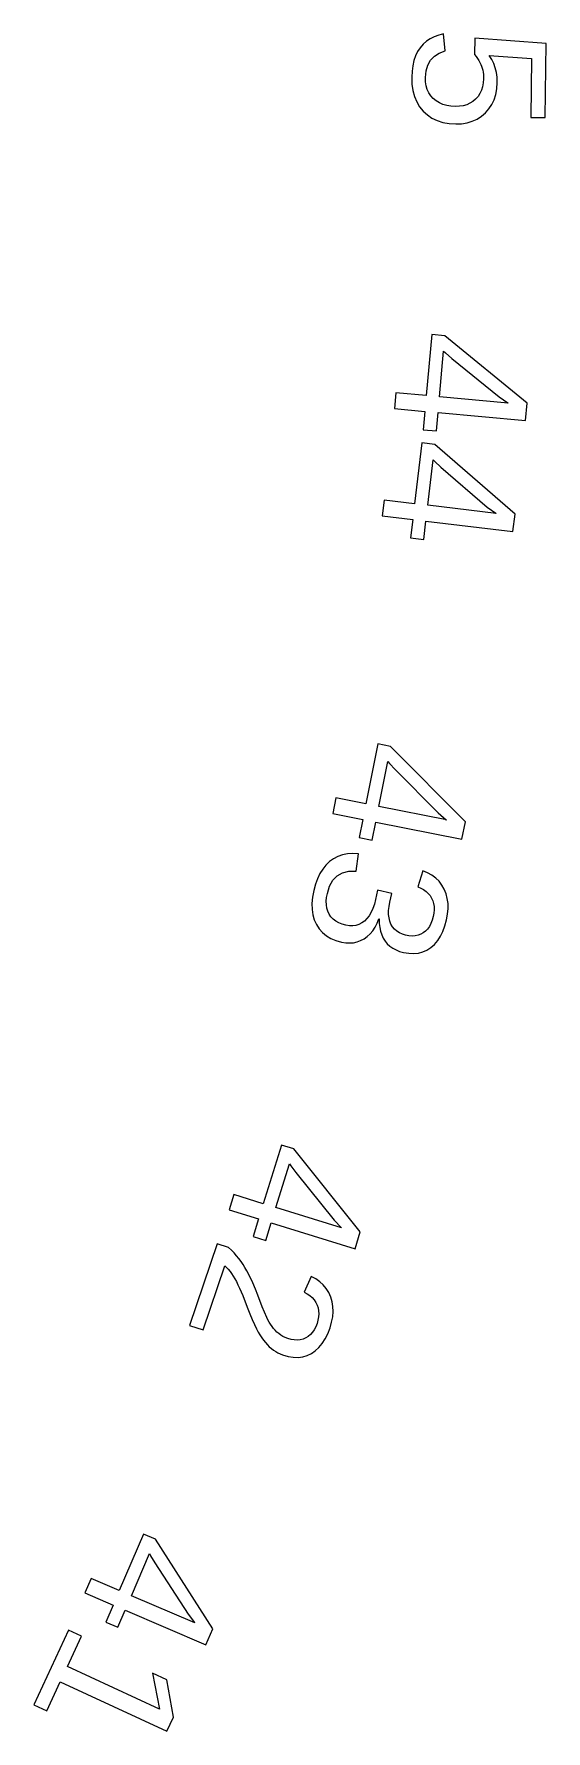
# Model space of a CAD drawing. Header units: metres. Extents: x -118 to 118, y -118 to 118.
# Drawn here: x 103.06 to 118, y -49.8 to -0.3 of the extents above; entities that cross this region are included whole.
import ezdxf

# ---------------------------------------------------------------- set-up
doc = ezdxf.new("R2010")
doc.units = ezdxf.units.M

msp = doc.modelspace()

# ---------------------------------------------------------------- linework, layer by layer
for p, q in [((114.617, -0.43572), (114.509, -0.50957)), ((114.737, -0.37535), (114.617, -0.43572)), ((114.868, -0.32849), (114.737, -0.37535)), ((115.01, -0.29512), (114.868, -0.32849)), ((115.06, -0.79085), (115.01, -0.29512)), ((115.919, -0.41865), (115.912, -0.89761)), ((118, -0.57439), (115.919, -0.41865)), ((114.194, -0.93658), (114.147, -1.07327)), ((114.254, -0.81142), (114.194, -0.93658)), ((114.328, -0.69774), (114.254, -0.81142)), ((114.413, -0.59691), (114.328, -0.69774)), ((114.509, -0.50957), (114.413, -0.59691)), ((114.631, -1.05795), (114.743, -0.94182)), ((114.743, -0.94182), (114.886, -0.85278)), ((114.886, -0.85278), (115.06, -0.79085)), ((115.912, -0.89761), (115.958, -0.95459)), ((115.958, -0.95459), (116, -1.01151)), ((116.415, -1.03581), (116.342, -0.92554)), ((116.342, -0.92554), (117.577, -1.0146)), ((117.97, -2.73415), (118, -0.57439)), ((114.091, -1.3812), (114.082, -1.55243)), ((114.112, -1.22148), (114.091, -1.3812)), ((114.147, -1.07327), (114.112, -1.22148)), ((114.482, -1.56895), (114.5, -1.37151)), ((114.5, -1.37151), (114.55, -1.20119)), ((114.55, -1.20119), (114.631, -1.05795)), ((116, -1.01151), (116.037, -1.06836)), ((116.037, -1.06836), (116.069, -1.12514)), ((116.069, -1.12514), (116.097, -1.18185)), ((116.097, -1.18185), (116.119, -1.23849)), ((116.119, -1.23849), (116.138, -1.29582)), ((116.138, -1.29582), (116.153, -1.35452)), ((116.153, -1.35452), (116.164, -1.41464)), ((116.164, -1.41464), (116.172, -1.47614)), ((116.172, -1.47614), (116.176, -1.53905)), ((116.475, -1.1544), (116.415, -1.03581)), ((116.52, -1.2813), (116.475, -1.1544)), ((116.553, -1.4165), (116.52, -1.2813)), ((116.571, -1.56003), (116.553, -1.4165)), ((117.577, -1.0146), (117.554, -2.72841)), ((114.082, -1.55243), (114.089, -1.75616)), ((114.089, -1.75616), (114.115, -1.94481)), ((114.115, -1.94481), (114.161, -2.1183)), ((114.486, -1.69398), (114.482, -1.56895)), ((114.505, -1.80983), (114.486, -1.69398)), ((114.536, -1.91646), (114.505, -1.80983)), ((114.581, -2.01389), (114.536, -1.91646)), ((116.117, -1.93976), (116.072, -2.03436)), ((116.149, -1.8364), (116.117, -1.93976)), ((116.169, -1.72426), (116.149, -1.8364)), ((116.177, -1.60332), (116.169, -1.72426)), ((116.176, -1.53905), (116.177, -1.60332)), ((116.534, -2.05873), (116.564, -1.89171)), ((116.564, -1.89171), (116.576, -1.71184)), ((116.576, -1.71184), (116.571, -1.56003)), ((114.161, -2.1183), (114.226, -2.27669)), ((114.226, -2.27669), (114.311, -2.41997)), ((114.311, -2.41997), (114.415, -2.54811)), ((114.639, -2.10211), (114.581, -2.01389)), ((114.71, -2.18114), (114.639, -2.10211)), ((114.793, -2.24951), (114.71, -2.18114)), ((114.887, -2.30582), (114.793, -2.24951)), ((114.99, -2.35001), (114.887, -2.30582)), ((115.103, -2.38214), (114.99, -2.35001)), ((115.227, -2.40218), (115.103, -2.38214)), ((115.36, -2.41013), (115.227, -2.40218)), ((115.477, -2.40561), (115.36, -2.41013)), ((115.586, -2.38869), (115.477, -2.40561)), ((115.687, -2.35939), (115.586, -2.38869)), ((115.781, -2.3177), (115.687, -2.35939)), ((115.867, -2.26364), (115.781, -2.3177)), ((115.946, -2.19719), (115.867, -2.26364)), ((116.015, -2.12016), (115.946, -2.19719)), ((116.072, -2.03436), (116.015, -2.12016)), ((116.335, -2.4826), (116.419, -2.35417)), ((116.419, -2.35417), (116.486, -2.21289)), ((116.486, -2.21289), (116.534, -2.05873)), ((114.415, -2.54811), (114.537, -2.65919)), ((114.537, -2.65919), (114.673, -2.75056)), ((114.673, -2.75056), (114.824, -2.82227)), ((114.824, -2.82227), (114.989, -2.87428)), ((114.989, -2.87428), (115.169, -2.9066)), ((115.169, -2.9066), (115.364, -2.91924)), ((115.364, -2.91924), (115.536, -2.91235)), ((115.536, -2.91235), (115.697, -2.88683)), ((115.697, -2.88683), (115.847, -2.84264)), ((115.847, -2.84264), (115.986, -2.77979)), ((115.986, -2.77979), (116.114, -2.69832)), ((116.114, -2.69832), (116.231, -2.59816)), ((116.231, -2.59816), (116.335, -2.4826)), ((117.554, -2.72841), (117.97, -2.73415)), ((114.67, -9.06441), (114.507, -10.844)), ((115.046, -9.09874), (114.67, -9.06441)), ((117.446, -11.0637), (115.046, -9.09874)), ((114.892, -10.879), (115.013, -9.54858)), ((115.013, -9.54858), (115.063, -9.59631)), ((115.063, -9.59631), (115.248, -9.75879)), ((115.248, -9.75879), (116.628, -10.8839)), ((113.617, -10.7628), (113.575, -11.2229)), ((114.507, -10.844), (113.617, -10.7628)), ((116.891, -11.0614), (114.892, -10.879)), ((116.628, -10.8839), (116.883, -11.0572)), ((113.575, -11.2229), (114.465, -11.3041)), ((114.465, -11.3041), (114.416, -11.8409)), ((114.801, -11.8759), (114.85, -11.3391)), ((114.85, -11.3391), (117.399, -11.5716)), ((116.883, -11.0572), (116.891, -11.0614)), ((117.399, -11.5716), (117.446, -11.0637)), ((114.416, -11.8409), (114.801, -11.8759)), ((114.376, -12.2239), (114.165, -13.9983)), ((114.751, -12.2686), (114.376, -12.2239)), ((117.096, -14.299), (114.751, -12.2686)), ((114.548, -14.0439), (114.706, -12.7173)), ((114.706, -12.7173), (114.755, -12.7664)), ((114.755, -12.7664), (114.935, -12.9339)), ((114.935, -12.9339), (116.283, -14.0967)), ((113.277, -13.8926), (113.222, -14.3514)), ((113.222, -14.3514), (114.11, -14.4571)), ((114.165, -13.9983), (113.277, -13.8926)), ((116.542, -14.2814), (114.548, -14.0439)), ((116.283, -14.0967), (116.534, -14.2769)), ((116.534, -14.2769), (116.542, -14.2814)), ((117.035, -14.8054), (117.096, -14.299)), ((114.11, -14.4571), (114.046, -14.9923)), ((114.43, -15.0379), (114.493, -14.5027)), ((114.493, -14.5027), (117.035, -14.8054)), ((114.046, -14.9923), (114.43, -15.0379)), ((113.094, -21.001), (112.747, -22.7539)), ((113.465, -21.0745), (113.094, -21.001)), ((115.646, -23.2795), (113.465, -21.0745)), ((113.125, -22.8289), (113.385, -21.5184)), ((113.385, -21.5184), (113.43, -21.5711)), ((113.43, -21.5711), (113.597, -21.752)), ((113.597, -21.752), (114.851, -23.0153)), ((111.87, -22.5801), (111.78, -23.0333)), ((112.747, -22.7539), (111.87, -22.5801)), ((111.78, -23.0333), (112.657, -23.2071)), ((112.657, -23.2071), (112.552, -23.7358)), ((115.095, -23.2193), (113.125, -22.8289)), ((114.851, -23.0153), (115.087, -23.2142)), ((115.087, -23.2142), (115.095, -23.2193)), ((112.552, -23.7358), (112.931, -23.8108)), ((112.931, -23.8108), (113.035, -23.2821)), ((113.035, -23.2821), (115.547, -23.7798)), ((115.547, -23.7798), (115.646, -23.2795)), ((112.062, -24.2426), (111.926, -24.2896)), ((112.208, -24.2139), (112.062, -24.2426)), ((112.365, -24.2034), (112.208, -24.2139)), ((112.531, -24.2111), (112.365, -24.2034)), ((112.464, -24.7147), (112.531, -24.2111)), ((111.486, -24.6548), (111.403, -24.7869)), ((111.579, -24.5386), (111.486, -24.6548)), ((111.684, -24.4381), (111.579, -24.5386)), ((111.8, -24.3548), (111.684, -24.4381)), ((111.926, -24.2896), (111.8, -24.3548)), ((112.066, -24.7625), (112.251, -24.7174)), ((112.251, -24.7174), (112.464, -24.7147)), ((114.401, -24.7022), (114.255, -25.1736)), ((114.542, -24.7607), (114.401, -24.7022)), ((111.273, -25.0986), (111.225, -25.2783)), ((111.332, -24.9349), (111.273, -25.0986)), ((111.403, -24.7869), (111.332, -24.9349)), ((111.62, -25.3679), (111.688, -25.1529)), ((111.688, -25.1529), (111.785, -24.9803)), ((111.785, -24.9803), (111.911, -24.8502)), ((111.911, -24.8502), (112.066, -24.7625)), ((114.255, -25.1736), (114.346, -25.2099)), ((114.346, -25.2099), (114.428, -25.2535)), ((114.669, -24.8318), (114.542, -24.7607)), ((114.782, -24.9155), (114.669, -24.8318)), ((114.879, -25.0118), (114.782, -24.9155)), ((114.963, -25.1207), (114.879, -25.0118)), ((115.031, -25.2421), (114.963, -25.1207)), ((115.084, -25.3733), (115.031, -25.2421)), ((111.189, -25.4739), (111.172, -25.6576)), ((111.172, -25.6576), (111.175, -25.8294)), ((111.225, -25.2783), (111.189, -25.4739)), ((111.59, -25.5928), (111.599, -25.4835)), ((111.593, -25.6958), (111.59, -25.5928)), ((111.607, -25.7927), (111.593, -25.6958)), ((111.599, -25.4835), (111.62, -25.3679)), ((112.991, -25.679), (112.947, -25.8045)), ((113.027, -25.5399), (112.991, -25.679)), ((113.088, -25.2727), (113.027, -25.5399)), ((113.502, -25.3666), (113.088, -25.2727)), ((113.42, -25.7486), (113.443, -25.623)), ((113.443, -25.623), (113.502, -25.3666)), ((114.428, -25.2535), (114.5, -25.3043)), ((114.5, -25.3043), (114.563, -25.3625)), ((114.563, -25.3625), (114.617, -25.4278)), ((114.617, -25.4278), (114.661, -25.5005)), ((114.661, -25.5005), (114.695, -25.5794)), ((114.695, -25.5794), (114.718, -25.6627)), ((114.718, -25.6627), (114.732, -25.7506)), ((115.12, -25.5116), (115.084, -25.3733)), ((115.14, -25.657), (115.12, -25.5116)), ((115.143, -25.8094), (115.14, -25.657)), ((111.175, -25.8294), (111.197, -25.9894)), ((111.197, -25.9894), (111.239, -26.1375)), ((111.239, -26.1375), (111.3, -26.2737)), ((111.634, -25.8833), (111.607, -25.7927)), ((111.673, -25.9677), (111.634, -25.8833)), ((111.724, -26.0445), (111.673, -25.9677)), ((111.788, -26.1122), (111.724, -26.0445)), ((111.864, -26.1709), (111.788, -26.1122)), ((111.952, -26.2205), (111.864, -26.1709)), ((112.052, -26.261), (111.952, -26.2205)), ((112.623, -26.2271), (112.541, -26.2694)), ((112.701, -26.1702), (112.623, -26.2271)), ((112.773, -26.0992), (112.701, -26.1702)), ((112.838, -26.0146), (112.773, -26.0992)), ((112.896, -25.9164), (112.838, -26.0146)), ((112.947, -25.8045), (112.896, -25.9164)), ((113.011, -26.3514), (113.07, -26.2354)), ((113.07, -26.2354), (113.121, -26.1067)), ((113.121, -26.1067), (113.132, -26.1092)), ((113.132, -26.1092), (113.135, -26.2375)), ((113.408, -25.8667), (113.42, -25.7486)), ((113.408, -25.9772), (113.408, -25.8667)), ((113.419, -26.0802), (113.408, -25.9772)), ((113.443, -26.1756), (113.419, -26.0802)), ((113.477, -26.2635), (113.443, -26.1756)), ((114.678, -26.1497), (114.641, -26.2464)), ((114.708, -26.0414), (114.678, -26.1497)), ((114.726, -25.94), (114.708, -26.0414)), ((114.734, -25.843), (114.726, -25.94)), ((114.732, -25.7506), (114.734, -25.843)), ((115.051, -26.3126), (115.099, -26.1353)), ((115.099, -26.1353), (115.129, -25.9688)), ((115.129, -25.9688), (115.143, -25.8094)), ((111.3, -26.2737), (111.38, -26.3968)), ((111.38, -26.3968), (111.477, -26.5046)), ((111.477, -26.5046), (111.591, -26.5974)), ((111.591, -26.5974), (111.722, -26.6749)), ((111.722, -26.6749), (111.871, -26.7372)), ((112.164, -26.2925), (112.052, -26.261)), ((112.265, -26.3087), (112.164, -26.2925)), ((112.362, -26.3102), (112.265, -26.3087)), ((112.454, -26.2971), (112.362, -26.3102)), ((112.541, -26.2694), (112.454, -26.2971)), ((112.591, -26.7408), (112.69, -26.6886)), ((112.69, -26.6886), (112.783, -26.6233)), ((112.783, -26.6233), (112.867, -26.5453)), ((112.867, -26.5453), (112.943, -26.4547)), ((112.943, -26.4547), (113.011, -26.3514)), ((113.135, -26.2375), (113.149, -26.3576)), ((113.149, -26.3576), (113.172, -26.4695)), ((113.172, -26.4695), (113.206, -26.5731)), ((113.206, -26.5731), (113.251, -26.6684)), ((113.251, -26.6684), (113.305, -26.7555)), ((113.523, -26.3425), (113.477, -26.2635)), ((113.58, -26.4114), (113.523, -26.3425)), ((113.646, -26.4701), (113.58, -26.4114)), ((113.722, -26.5185), (113.646, -26.4701)), ((113.808, -26.5568), (113.722, -26.5185)), ((113.904, -26.5848), (113.808, -26.5568)), ((114.001, -26.6018), (113.904, -26.5848)), ((114.094, -26.6076), (114.001, -26.6018)), ((114.182, -26.602), (114.094, -26.6076)), ((114.265, -26.5852), (114.182, -26.602)), ((114.343, -26.557), (114.265, -26.5852)), ((114.416, -26.5176), (114.343, -26.557)), ((114.484, -26.4672), (114.416, -26.5176)), ((114.544, -26.4052), (114.484, -26.4672)), ((114.596, -26.3316), (114.544, -26.4052)), ((114.641, -26.2464), (114.596, -26.3316)), ((114.839, -26.7421), (114.921, -26.6161)), ((114.921, -26.6161), (114.992, -26.4729)), ((114.992, -26.4729), (115.051, -26.3126)), ((111.871, -26.7372), (112.036, -26.7843)), ((112.036, -26.7843), (112.155, -26.8046)), ((112.155, -26.8046), (112.27, -26.8103)), ((112.27, -26.8103), (112.381, -26.8016)), ((112.381, -26.8016), (112.488, -26.7784)), ((112.488, -26.7784), (112.591, -26.7408)), ((113.305, -26.7555), (113.37, -26.8341)), ((113.37, -26.8341), (113.444, -26.9034)), ((113.444, -26.9034), (113.529, -26.9632)), ((113.529, -26.9632), (113.624, -27.0137)), ((113.624, -27.0137), (113.728, -27.0549)), ((113.728, -27.0549), (113.842, -27.0866)), ((113.842, -27.0866), (113.994, -27.1121)), ((113.994, -27.1121), (114.139, -27.1178)), ((114.139, -27.1178), (114.275, -27.1037)), ((114.275, -27.1037), (114.405, -27.0699)), ((114.405, -27.0699), (114.527, -27.0163)), ((114.527, -27.0163), (114.641, -26.9429)), ((114.641, -26.9429), (114.746, -26.851)), ((114.746, -26.851), (114.839, -26.7421)), ((110.279, -32.7075), (109.751, -34.4145)), ((110.64, -32.8193), (110.279, -32.7075)), ((112.579, -35.2402), (110.64, -32.8193)), ((110.119, -34.5287), (110.515, -33.2525)), ((110.515, -33.2525), (110.553, -33.3096)), ((110.553, -33.3096), (110.701, -33.5069)), ((110.701, -33.5069), (111.816, -34.8944)), ((108.897, -34.1499), (108.76, -34.5913)), ((109.751, -34.4145), (108.897, -34.1499)), ((108.76, -34.5913), (109.614, -34.8558)), ((112.037, -35.1228), (110.119, -34.5287)), ((109.614, -34.8558), (109.454, -35.3707)), ((109.823, -35.4849), (109.983, -34.97)), ((109.983, -34.97), (112.428, -35.7274)), ((111.816, -34.8944), (112.03, -35.117)), ((112.03, -35.117), (112.037, -35.1228)), ((108.411, -35.5818), (107.6, -37.9637)), ((108.737, -35.6929), (108.411, -35.5818)), ((109.454, -35.3707), (109.823, -35.4849)), ((112.428, -35.7274), (112.579, -35.2402)), ((108.821, -35.7714), (108.737, -35.6929)), ((108.9, -35.8518), (108.821, -35.7714)), ((108.973, -35.934), (108.9, -35.8518)), ((109.042, -36.0181), (108.973, -35.934)), ((109.105, -36.104), (109.042, -36.0181)), ((109.163, -36.1917), (109.105, -36.104)), ((107.994, -38.0977), (108.631, -36.2251)), ((108.631, -36.2251), (108.682, -36.274)), ((108.682, -36.274), (108.732, -36.3285)), ((108.732, -36.3285), (108.781, -36.3886)), ((108.781, -36.3886), (108.829, -36.4544)), ((108.829, -36.4544), (108.876, -36.5258)), ((108.876, -36.5258), (108.922, -36.6029)), ((108.922, -36.6029), (108.968, -36.6866)), ((109.218, -36.2805), (109.163, -36.1917)), ((109.269, -36.3695), (109.218, -36.2805)), ((109.318, -36.4588), (109.269, -36.3695)), ((109.364, -36.5482), (109.318, -36.4588)), ((109.407, -36.638), (109.364, -36.5482)), ((111.149, -36.5358), (110.945, -36.9943)), ((111.281, -36.6078), (111.149, -36.5358)), ((111.398, -36.6912), (111.281, -36.6078)), ((108.968, -36.6866), (109.014, -36.7778)), ((109.014, -36.7778), (109.06, -36.8766)), ((109.06, -36.8766), (109.107, -36.9828)), ((109.107, -36.9828), (109.154, -37.0966)), ((109.154, -37.0966), (109.285, -37.4336)), ((109.448, -36.7279), (109.407, -36.638)), ((109.523, -36.9065), (109.448, -36.7279)), ((109.592, -37.0823), (109.523, -36.9065)), ((109.719, -37.4222), (109.592, -37.0823)), ((110.945, -36.9943), (111.033, -37.0415)), ((111.033, -37.0415), (111.111, -37.0949)), ((111.111, -37.0949), (111.179, -37.1546)), ((111.5, -36.7859), (111.398, -36.6912)), ((111.588, -36.892), (111.5, -36.7859)), ((111.66, -37.0093), (111.588, -36.892)), ((111.718, -37.1379), (111.66, -37.0093)), ((109.285, -37.4336), (109.362, -37.6259)), ((109.784, -37.5804), (109.719, -37.4222)), ((109.853, -37.7297), (109.784, -37.5804)), ((111.179, -37.1546), (111.237, -37.2204)), ((111.237, -37.2204), (111.284, -37.2925)), ((111.284, -37.2925), (111.321, -37.3707)), ((111.321, -37.3707), (111.348, -37.4534)), ((111.348, -37.4534), (111.364, -37.5387)), ((111.364, -37.5387), (111.369, -37.6267)), ((111.759, -37.2748), (111.718, -37.1379)), ((111.782, -37.4168), (111.759, -37.2748)), ((111.776, -37.7165), (111.788, -37.5641)), ((111.788, -37.5641), (111.782, -37.4168)), ((107.6, -37.9637), (107.994, -38.0977)), ((109.362, -37.6259), (109.432, -37.7948)), ((109.432, -37.7948), (109.496, -37.9401)), ((109.496, -37.9401), (109.554, -38.0619)), ((109.554, -38.0619), (109.606, -38.1601)), ((109.889, -37.8006), (109.853, -37.7297)), ((109.927, -37.8684), (109.889, -37.8006)), ((109.967, -37.9329), (109.927, -37.8684)), ((110.009, -37.9942), (109.967, -37.9329)), ((110.053, -38.0523), (110.009, -37.9942)), ((110.099, -38.1072), (110.053, -38.0523)), ((110.149, -38.1586), (110.099, -38.1072)), ((111.236, -38.0902), (111.184, -38.166)), ((111.281, -38.0036), (111.236, -38.0902)), ((111.319, -37.9064), (111.281, -38.0036)), ((111.346, -37.8105), (111.319, -37.9064)), ((111.363, -37.7173), (111.346, -37.8105)), ((111.369, -37.6267), (111.363, -37.7173)), ((111.633, -38.2085), (111.699, -38.0368)), ((111.699, -38.0368), (111.746, -37.8741)), ((111.746, -37.8741), (111.776, -37.7165)), ((109.606, -38.1601), (109.655, -38.2441)), ((109.655, -38.2441), (109.706, -38.3229)), ((109.706, -38.3229), (109.759, -38.3965)), ((109.759, -38.3965), (109.813, -38.465)), ((109.813, -38.465), (109.87, -38.5284)), ((109.87, -38.5284), (109.928, -38.5865)), ((109.928, -38.5865), (109.988, -38.6396)), ((110.202, -38.2052), (110.149, -38.1586)), ((110.261, -38.2471), (110.202, -38.2052)), ((110.324, -38.2842), (110.261, -38.2471)), ((110.391, -38.3165), (110.324, -38.2842)), ((110.463, -38.3441), (110.391, -38.3165)), ((110.561, -38.3722), (110.463, -38.3441)), ((110.655, -38.388), (110.561, -38.3722)), ((110.745, -38.3917), (110.655, -38.388)), ((110.831, -38.3832), (110.745, -38.3917)), ((110.912, -38.3625), (110.831, -38.3832)), ((110.989, -38.3297), (110.912, -38.3625)), ((111.061, -38.2858), (110.989, -38.3297)), ((111.126, -38.2313), (111.061, -38.2858)), ((111.184, -38.166), (111.126, -38.2313)), ((111.269, -38.7068), (111.375, -38.6105)), ((111.375, -38.6105), (111.47, -38.4954)), ((111.47, -38.4954), (111.556, -38.3614)), ((111.556, -38.3614), (111.633, -38.2085)), ((109.988, -38.6396), (110.05, -38.6874)), ((110.05, -38.6874), (110.114, -38.7299)), ((110.114, -38.7299), (110.18, -38.7672)), ((110.18, -38.7672), (110.247, -38.7991)), ((110.247, -38.7991), (110.317, -38.8258)), ((110.317, -38.8258), (110.473, -38.8698)), ((110.473, -38.8698), (110.623, -38.8935)), ((110.623, -38.8935), (110.766, -38.8967)), ((110.766, -38.8967), (110.902, -38.8796)), ((110.902, -38.8796), (111.031, -38.8421)), ((111.031, -38.8421), (111.154, -38.7842)), ((111.154, -38.7842), (111.269, -38.7068)), ((106.256, -44.0556), (105.552, -45.698)), ((106.604, -44.2046), (106.256, -44.0556)), ((108.278, -46.8149), (106.604, -44.2046)), ((105.907, -45.8501), (106.433, -44.6223)), ((106.433, -44.6223), (106.466, -44.683)), ((106.466, -44.683), (106.592, -44.8947)), ((106.592, -44.8947), (107.556, -46.3913)), ((104.73, -45.3457), (104.548, -45.7703)), ((105.552, -45.698), (104.73, -45.3457)), ((104.548, -45.7703), (105.37, -46.1226)), ((107.752, -46.6414), (105.907, -45.8501)), ((105.37, -46.1226), (105.158, -46.618)), ((105.512, -46.7701), (105.725, -46.2747)), ((105.725, -46.2747), (108.077, -47.2836)), ((107.556, -46.3913), (107.746, -46.6349)), ((104.069, -46.8545), (103.062, -49.0342)), ((104.447, -47.0289), (104.069, -46.8545)), ((105.158, -46.618), (105.512, -46.7701)), ((107.746, -46.6349), (107.752, -46.6414)), ((108.077, -47.2836), (108.278, -46.8149)), ((104.038, -47.915), (104.447, -47.0289)), ((106.721, -49.1544), (104.038, -47.915)), ((103.44, -49.2086), (103.831, -48.3616)), ((103.831, -48.3616), (106.94, -49.7973)), ((106.94, -48.3038), (106.521, -48.1101)), ((106.521, -48.1101), (106.721, -49.1544)), ((107.129, -49.3879), (106.94, -48.3038)), ((103.062, -49.0342), (103.44, -49.2086)), ((106.94, -49.7973), (107.129, -49.3879))]:
    msp.add_line(p, q)

doc.saveas('drawing.dxf')
